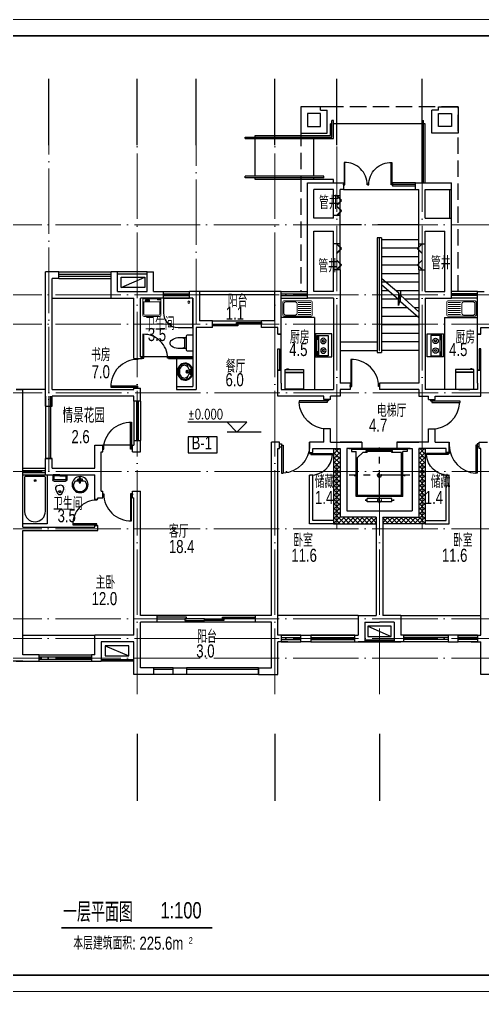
# Model space of a CAD drawing. Extents: x 1332633 to 1595679, y 264824 to 640777.
# Drawn here: x 1369132 to 1383282, y 611077 to 640777 of the extents above; entities that cross this region are included whole.
import ezdxf
from ezdxf.enums import TextEntityAlignment as Align

# ---------------------------------------------------------------- set-up
doc = ezdxf.new("R2010")
doc.units = 0
doc.header["$LTSCALE"] = 1000
doc.header["$MEASUREMENT"] = 0
for name, pattern in [('CENTER', [2, 1.25, -0.25, 0.25, -0.25]), ('DASH', [0.35, 0.25, -0.1]), ('DOTE', [2.42, 2, -0.2, 0.02, -0.2]), ('HIDDEN', [0.375, 0.25, -0.125])]:
    doc.linetypes.add(name, pattern=pattern)
doc.layers.get('0').update_dxf_attribs({"linetype": 'CONTINUOUS'})
for name, color, linetype in [('3T_WOOD', 21, 'CONTINUOUS'), ('A-Balcony(建筑阳台)', 32, 'CONTINUOUS'), ('A-BALCONY_建筑阳台_', 6, 'CONTINUOUS'), ('A-Fur1(建筑厨卫洁具)', 136, 'CONTINUOUS'), ('A-Ground(室外构件)', 31, 'CONTINUOUS'), ('A-Hole2(板面留洞，降板)', 2, 'CONTINUOUS'), ('A-Hz1(房间名称)', 4, 'CONTINUOUS'), ('A-Hz1汉字注明（平、立面、房间名称等）', 7, 'CONTINUOUS'), ('A-Hz3(房间面积)', 2, 'CONTINUOUS'), ('A-PLANE-1F$0$A-Wall(建筑墙)', 255, 'CONTINUOUS'), ('A-PLANE-1F$0$A-WINDOW(建筑门窗)', 4, 'CONTINUOUS'), ('A-STAIR_建筑楼梯_踏步_电梯等_', 25, 'CONTINUOUS'), ('A-Wall(建筑墙)', 255, 'CONTINUOUS'), ('A-WALL_建筑墙_', 255, 'CONTINUOUS'), ('A-WINDOW(建筑门窗)', 4, 'CONTINUOUS'), ('A-WINDOW_建筑门窗_', 4, 'CONTINUOUS'), ('AXIS', 3, 'CONTINUOUS'), ('C-sheet(通用-图框)', 7, 'CONTINUOUS'), ('DIM_ELEV', 3, 'CONTINUOUS'), ('DIM_SYMB', 3, 'CONTINUOUS'), ('管井', 5, 'CONTINUOUS')]:
    doc.layers.add(name, color=color, linetype=linetype)
for name, color, linetype, lineweight in [('_公共_图框', 4, 'CONTINUOUS', 5), ('DOTE', 1, 'DOTE', 13), ('JJ', 8, 'CONTINUOUS', 0), ('PUB_TEXT', 7, 'CONTINUOUS', 13), ('WALL', 2, 'CONTINUOUS', 35)]:
    doc.layers.add(name, color=color, linetype=linetype, lineweight=lineweight)
doc.styles.add('_TCH_DIM', font='SIMPLEX', dxfattribs={"width": 0.8, "bigfont": 'HZTXT'})
doc.styles.add('DIM', font='txt')
doc.styles.add('DIM_FONT', font='txt', dxfattribs={"width": 0.8})
doc.styles.get("Standard").update_dxf_attribs({"font": 'GBENOR', "bigfont": 'GBCBIG'})
doc.styles.add('sunyat', font='3yromanc.shx', dxfattribs={"width": 0.75, "bigfont": '3yhztxt.shx'})
doc.styles.add('SUNYAT1', font='3yromans.shx', dxfattribs={"width": 0.75, "bigfont": '3yhztxt.shx'})
doc.styles.add('图框文字', font='SIMKAI.TTF')

# ---------------------------------------------------------------- blocks, each defined once
blk = doc.blocks.new('vvxv')
at = {"layer": '_公共_图框'}
blk.add_lwpolyline([(-63000, 0), (0, 0), (0, 29700), (-63000, 29700)], close=True, dxfattribs=at)
at = {"layer": '_公共_图框', "const_width": 50}
blk.add_lwpolyline([(-61750, 500), (-500, 500), (-500, 29200), (-61750, 29200)], close=True, dxfattribs=at)
at = {"layer": '_公共_图框', "style": '图框文字'}
for tag, height, p in [('建设单位', 250, (-2500, 19150)), ('合作单位', 250, (-2527, 16842)), ('项目名称', 250, (-2500, 15150)), ('项目编号', 250, (-2500, 13150)), ('建筑', 175, (-1300, 2800)), ('方案深化', 175, (-1300, 2450)), ('1:100', 175, (-1300, 2100)), ('20090705', 175, (-1300, 1750)), ('图号', 175, (-1300, 1225))]:
    blk.add_attdef(tag, text='', height=height, dxfattribs=at).set_placement(p, align=Align.MIDDLE_CENTER)
blk = doc.blocks.new('JX')
for p, q in [((-2215, -2200), (-2215, 0)), ((-2185, -2110), (-2185, -90)), ((-2185, -90), (-2095, -90)), ((-2095, -90), (-2095, -250)), ((-315, -250), (-2095, -250)), ((-2055, -494), (-1863, -300)), ((-365, -300), (-1863, -300)), ((-1190, -190), (-1130, -190)), ((-1160, -250), (-1160, -190)), ((-365, -1900), (-365, -300)), ((-315, -1950), (-315, -250)), ((-2135, -1580), (-2135, -620)), ((-2095, -620), (-2135, -620)), ((-2095, -1580), (-2095, -620)), ((-2055, -650), (-2095, -650)), ((-2055, -650), (-2055, -494)), ((-240, -1550), (-240, -650)), ((-110, -650), (-240, -650)), ((-205, -590), (-145, -590)), ((-175, -650), (-175, -590)), ((-110, -1550), (-110, -650)), ((-2095, -1580), (-2135, -1580)), ((-2055, -1550), (-2095, -1550)), ((-2055, -1900), (-2055, -1550)), ((-110, -1550), (-240, -1550)), ((-205, -1610), (-145, -1610)), ((-175, -1550), (-175, -1610)), ((-2185, -2110), (-2095, -2110)), ((-315, -1950), (-2095, -1950)), ((-2095, -2110), (-2095, -1950)), ((-365, -1900), (-2055, -1900)), ((-1190, -2010), (-1130, -2010)), ((-1160, -1950), (-1160, -2010))]:
    blk.add_line(p, q)
at = {"linetype": 'CENTER'}
for p, q in [((-1160, -2200), (-1160, 0)), ((-60, -1100), (-2260, -1100))]:
    blk.add_line(p, q, dxfattribs=at)
at = {"linetype": 'HIDDEN'}
for centre in [(-1160, -1100), (-175, -1100)]:
    blk.add_circle(centre, 71.4, dxfattribs=at)
blk = doc.blocks.new('DOOR_B01')
for p, q in [((-0.47, 0.895), (-0.47, -0.015)), ((-0.44, -0.015), (-0.44, 0.895)), ((-0.5, 0.015), (-0.47, 0.015)), ((-0.5, -0.015), (-0.5, 0.015)), ((0.47, 0.015), (0.5, 0.015)), ((0.5, 0.015), (0.5, -0.015)), ((-0.5, -0.015), (-0.44, -0.015)), ((0.5, -0.015), (0.47, -0.015))]:
    blk.add_line(p, q)
blk.add_arc((-0.44, -0.015), 0.91, 0, 91.8892)
blk = doc.blocks.new('_A1WPO')
for p, q in [((-0.45, -0.05), (-0.45, 0.949)), ((-0.45, 0.949), (-0.4, 0.949)), ((-0.4, 0), (-0.4, 0.949)), ((-0.5, 0.05), (-0.45, 0.05)), ((-0.5, -0.05), (-0.45, -0.05)), ((-0.45, 0), (-0.4, 0))]:
    blk.add_line(p, q)
blk.add_arc((-0.45, 0), 0.95, 0, 86.983)
blk = doc.blocks.new('BX1')
for p, q in [((-356, 663), (344, 663)), ((-356, 653), (344, 653))]:
    blk.add_line(p, q)
for points in [[(344, 21), (-356, 21), (-356, 771), (344, 771)], [(-211, 11), (211, 11), (211, 0), (-211, 0)]]:
    blk.add_lwpolyline(points, close=True)
blk.add_lwpolyline([(-298, 771), (-298, 790), (-232, 790), (-232, 771)])
blk = doc.blocks.new('MQP1')
for p, q in [((0, -350), (0, 350)), ((0, 350), (500, 350)), ((113, 299), (113, -324)), ((456, 299), (113, 299)), ((400, -324), (400, 299)), ((456, -324), (456, 299)), ((500, 350), (500, -350)), ((422, 182), (434, 182)), ((423, 274), (434, 274)), ((432, 257), (432, 193)), ((448, 257), (432, 257)), ((432, 193), (448, 193)), ((448, 193), (448, 257)), ((422, -291), (434, -291)), ((423, -199), (434, -199)), ((448, -216), (432, -216)), ((432, -216), (432, -280)), ((432, -280), (448, -280)), ((448, -280), (448, -216)), ((500, -350), (0, -350)), ((113, -324), (456, -324))]:
    blk.add_line(p, q)
for points in [[(423, 274, 0.259034), (420, 272, 0.076276), (415, 260, 0.036515), (412, 247, 0.026615), (411, 228, 0.026615), (412, 209, 0.036515), (415, 196, 0.076276), (420, 184, 0.259034), (423, 182, 0.078462), (424, 182, 0.056762)], [(434, 274, 0.259034), (430, 272, 0.076276), (425, 260, 0.036515), (423, 247, 0.026615), (422, 228, 0.026615), (423, 209, 0.036515), (425, 196, 0.076276), (430, 184, 0.259034), (434, 182, 0.259034), (437, 184, 0.056762), (441, 193, 0.036515)], [(443, 257, 0.008736), (442, 260, 0.076276), (437, 272, 0.259034), (434, 274, 0.259034)], [(423, -199, 0.259034), (420, -201, 0.076276), (415, -213, 0.036515), (412, -226, 0.026615), (411, -245, 0.026615), (412, -264, 0.036515), (415, -277, 0.076276), (420, -289, 0.259034), (423, -291, 0.078462), (424, -291, 0.056762)], [(434, -199, 0.259034), (430, -201, 0.076276), (425, -213, 0.036515), (423, -226, 0.026615), (422, -245, 0.026615), (423, -264, 0.036515), (425, -277, 0.076276), (430, -289, 0.259034), (434, -291, 0.259034), (437, -289, 0.056762), (441, -280, 0.036515)], [(443, -216, 0.008736), (442, -213, 0.076276), (437, -201, 0.259034), (434, -199, 0.259034)]]:
    blk.add_lwpolyline(points, format="xyb")
for centre, radius in [((259, 134), 82.5), ((259, 134), 31.6), ((259, -158), 82.5), ((259, -158), 31.6)]:
    blk.add_circle(centre, radius)
blk = doc.blocks.new('SINK-3')
for p, q in [((475, 180), (855, 180)), ((475, 120), (855, 120)), ((475, 60), (855, 60)), ((475, 0), (855, 0)), ((475, -60), (855, -60)), ((475, -120), (855, -120)), ((475, -180), (855, -180))]:
    blk.add_line(p, q)
for points in [[(0, -187.5), (0, 187.5, -0.4142136), (50, 237.5), (850, 237.5, -0.4142136), (900, 187.5), (900, -187.5, -0.4142136), (850, -237.5), (50, -237.5, -0.4142136)], [(35, 150), (35, -150, 0.4142136), (85, -200), (385, -200, 0.4142136), (435, -150), (435, 150, 0.4142136), (385, 200), (85, 200, 0.4142136)]]:
    blk.add_lwpolyline(points, format="xyb", close=True)
blk = doc.blocks.new('A$C7D9E0D54')
at = {"layer": 'JJ', "xscale": -1, "rotation": 179.9999999999996}
blk.add_blockref('SINK-3', (0, 237, 200), dxfattribs=at)
blk = doc.blocks.new('DOOR_C14')
for points in [[(-0.489, -0.011), (-0.313, 0.166), (-0.323, 0.177), (-0.5, 0)], [(-0.136, -0.011), (-0.313, 0.166), (-0.302, 0.177), (-0.125, 0)], [(0.136, -0.011), (0.313, 0.166), (0.302, 0.177), (0.125, 0)], [(0.489, -0.011), (0.313, 0.166), (0.323, 0.177), (0.5, 0)]]:
    blk.add_lwpolyline(points, close=True)
blk = doc.blocks.new('fgds')
at = {"layer": 'A-WINDOW(建筑门窗)', "elevation": 0}
for points in [[(1287341, 651350), (1287200, 651208), (1287191, 651217), (1287332, 651358)], [(1287341, 651067), (1287200, 651208), (1287191, 651200), (1287332, 651059)], [(1287341, 651032), (1287200, 650890), (1287191, 650899), (1287332, 651040)], [(1287341, 650749), (1287200, 650890), (1287191, 650882), (1287332, 650740)]]:
    blk.add_lwpolyline(points, close=True, dxfattribs=at)
blk = doc.blocks.new('TO2')
for p, q in [((-162, 236), (-131, 140)), ((-66, 52), (-50, 55)), ((-50, 48), (-66, 52)), ((-57, 70), (-45, 60)), ((-50, 55), (-57, 70)), ((-50, 48), (-57, 34)), ((-45, 44), (-57, 34)), ((-45, 60), (-38, 74)), ((-38, 29), (-45, 44)), ((-38, 74), (-38, 58)), ((-22, 62), (-38, 58)), ((-22, 42), (-38, 45)), ((-38, 29), (-38, 45)), ((-22, 62), (-35, 52)), ((-22, 42), (-35, 52)), ((-162, -228), (-131, -132)), ((-77, -20), (-80, -20)), ((-50, -41), (-66, -44)), ((-50, -48), (-66, -44)), ((-50, -41), (-57, -26)), ((-45, -36), (-57, -26)), ((-50, -48), (-57, -62)), ((-57, -62), (-45, -52)), ((-38, -22), (-45, -36)), ((-45, -52), (-38, -67)), ((-38, -22), (-38, -38)), ((-22, -34), (-38, -38)), ((-22, -54), (-38, -51)), ((-38, -67), (-38, -51)), ((-22, -34), (-35, -44)), ((-22, -54), (-35, -44))]:
    blk.add_line(p, q)
for points in [[(-152, 5), (-152, 19), (-45, 31)], [(-152, 3), (-152, -12), (-80, -20)], [(-77, -20), (-45, -23)]]:
    blk.add_lwpolyline(points)
for points in [[(-77, 27), (-71, 32), (-69, 34), (-69, 69, -0.397649), (-63, 75), (-25, 75, -0.448114), (-19, 69), (-19, 4)], [(-77, -20), (-71, -24), (-69, -26), (-69, -61, 0.397649), (-63, -68), (-25, -68, 0.448114), (-19, -62), (-19, 4)]]:
    blk.add_lwpolyline(points, format="xyb")
for points in [[(-66, 52), (-57, 34), (-38, 29), (-22, 42), (-22, 62), (-38, 74), (-57, 70)], [(-66, -44), (-57, -26), (-38, -22), (-22, -34), (-22, -54), (-38, -67), (-57, -62)]]:
    blk.add_lwpolyline(points, close=True)
for centre, radius in [((-43, 4), 11.1), ((-43, 52), 4.1), ((-43, -44), 4.1)]:
    blk.add_circle(centre, radius)
for centre, radius, start, end in [((-202, 14), 254, 94.668, 182.2445), ((-202, -6), 254, 177.7555, 265.332), ((-202, 14), 231, 94.668, 182.2445), ((-202, -6), 231, 177.7555, 265.332), ((-217, 24), 176, 94.3056, 186.3213), ((-217, -17), 176, 173.6787, 265.6944), ((-282, 3), 204, 0.3156, 75.2808), ((-282, 5), 204, 284.7192, 359.6844), ((-223, 22), 244, 358.482, 89.9831), ((-223, 22), 222, 2.2184, 89.9831), ((-158, 4), 35.5, 29.9432, 329.1629), ((-158, 4), 20.3, 52.3819, 308.4597), ((-403, 3), 403, 355.2019, 4.0377), ((277, 1), 256, 176.6011, 183.7052), ((-223, -15), 244, 270.0169, 359.8405), ((-223, -15), 222, 270.0169, 355.8617)]:
    blk.add_arc(centre, radius, start, end)
blk = doc.blocks.new('A$C4CE9686B')
at = {"layer": 'JJ'}
for p, q in [((0, 552), (0, 0)), ((0, 552), (525, 552)), ((29, 552), (29, 101)), ((70, 374), (79, 375)), ((71, 448), (79, 448)), ((77, 435), (77, 383)), ((91, 435), (77, 435)), ((77, 383), (91, 383)), ((91, 383), (91, 435)), ((116, 0), (116, 552)), ((116, 522), (489, 522)), ((521, 490), (521, 62)), ((565, 512), (565, 40)), ((525, 0), (0, 0)), ((53, 101), (28, 101)), ((28, 34), (53, 34)), ((29, 34), (29, 0)), ((53, 34), (53, 101)), ((116, 30), (489, 30))]:
    blk.add_line(p, q, dxfattribs=at)
blk.add_lwpolyline([(76, 343, 0.185158), (86, 347, 0.102042), (98, 362, 0.060862), (104, 382, 0.047173), (107, 409, 0.047173), (104, 436, 0.060862), (98, 456, 0.102042), (86, 472, 0.185158), (76, 476, 0.185158), (66, 472, 0.102042), (54, 456, 0.060862), (48, 436, 0.047173), (45, 409, 0.047173), (48, 382, 0.060862), (54, 362, 0.102042), (66, 347, 0.185158)], format="xyb", close=True, dxfattribs=at)
for points in [[(71, 448, 0.259034), (68, 446, 0.076276), (64, 437, 0.036515), (62, 426, 0.026615), (61, 411, 0.026615), (62, 396, 0.036515), (64, 385, 0.076276), (68, 376, 0.259034), (71, 375, 0.078462), (72, 375, 0.056762)], [(79, 448, 0.259034), (76, 446, 0.076276), (73, 437, 0.036515), (71, 426, 0.026615), (70, 411, 0.026615), (71, 396, 0.036515), (73, 385, 0.076276), (76, 376, 0.259034), (79, 375, 0.259034), (82, 376, 0.056762), (85, 383, 0.036515)], [(87, 435, 0.008736), (86, 437, 0.076276), (82, 446, 0.259034), (79, 448, 0.259034)]]:
    blk.add_lwpolyline(points, format="xyb", dxfattribs=at)
blk.add_circle((28, 69), 14, dxfattribs=at)
for centre, radius, start, end in [((489, 490), 32, 0, 90), ((525, 512), 40, 0, 90), ((489, 62), 32, 270, 360), ((525, 40), 40, 270, 0)]:
    blk.add_arc(centre, radius, start, end, dxfattribs=at)
at = {"layer": 'JJ', "width": 0.8, "flags": 9}
for tag in ['YSIZE', 'XSIZE']:
    blk.add_attdef(tag, (0, 276), '', height=0.4, rotation=90, dxfattribs=at)
blk = doc.blocks.new('A$C753116E8')
at = {"layer": 'JJ'}
blk.add_blockref('A$C4CE9686B', (0, 0), dxfattribs=at)
blk = doc.blocks.new('A$C3372732A')
at = {"layer": '管井', "color": 1}
blk.add_blockref('A$C753116E8', (0, 0), dxfattribs=at)
blk = doc.blocks.new('坐便器1')
at = {"layer": 'A-Fur1(建筑厨卫洁具)'}
for p, q in [((220, 0), (-220, 0)), ((-250, -30), (-250, -170)), ((-220, -200), (220, -200)), ((-170, -200), (-170, -430)), ((140, -260), (-140, -260)), ((170, -430), (170, -200)), ((250, -170), (250, -30))]:
    blk.add_line(p, q, dxfattribs=at)
for centre, radius, start, end in [((-220, -30), 30, 90, 180), ((-220, -170), 30, 180, 270), ((227, -413), 398, 157.4505, 216.6381), ((-227, -413), 398, 323.3619, 22.5495), ((220, -30), 30, 0, 90), ((220, -170), 30, 270, 0), ((0, -590), 110, 213.4509, 326.5491)]:
    blk.add_arc(centre, radius, start, end, dxfattribs=at)
blk = doc.blocks.new('E103')
at = {"layer": 'A-Fur1(建筑厨卫洁具)', "rotation": 180}
blk.add_blockref('坐便器1', (1004, -576), dxfattribs=at)
blk = doc.blocks.new('M_E7')
for p, q in [((-201, 62), (-201, -265)), ((-10, 112), (-151, 112)), ((-150, 61), (-150, -264)), ((-41, 81), (-130, 81)), ((-36, -102), (-36, 76)), ((0, -102), (0, 102)), ((-41, -284), (-130, -284)), ((-36, -102), (-36, -279)), ((0, -102), (0, -305)), ((-10, -315), (-151, -315))]:
    blk.add_line(p, q)
at = {"const_width": 1}
for points in [[(-651, -24), (-637, -1), (-550, 51), (-451, 83), (-371, 88), (-294, 37), (-262, -18), (-252, -84), (-252, -102)], [(-651, -180), (-637, -202), (-550, -254), (-451, -287), (-371, -292), (-294, -240), (-262, -186), (-252, -119), (-252, -102)]]:
    blk.add_lwpolyline(points, dxfattribs=at)
for points in [[(-597, -59), (-590, -49), (-523, -9), (-438, 19), (-389, 22), (-343, -9), (-325, -40), (-317, -89), (-317, -102)], [(-596, -145), (-590, -154), (-523, -194), (-438, -222), (-389, -225), (-343, -194), (-325, -164), (-317, -114), (-317, -102)]]:
    blk.add_lwpolyline(points)
blk.add_lwpolyline([(-644, -15, 0.39866), (-643, -191, 0.39866)], format="xyb", dxfattribs=at)
for centre, radius, start, end in [((-151, 62), 50, 90, 180), ((-130, 61), 20, 90, 180), ((-41, 76), 5, 0, 90), ((-10, 102), 10, 0, 90), ((-551, -102), 62.6, 137.0381, 223.979), ((-511, -114), 47.8, 77.2641, 164.6652), ((-511, -89), 47.8, 195.3348, 282.7359), ((-541, -103), 54.1, 1.1332, 40.3816), ((-541, -101), 54.1, 319.6184, 358.8668), ((-151, -265), 50, 180, 270), ((-130, -264), 20, 180, 270), ((-41, -279), 5, 270, 0), ((-10, -305), 10, 270, 0)]:
    blk.add_arc(centre, radius, start, end)
at = {"width": 0.8, "flags": 9}
for tag in ['XSIZE', 'YSIZE']:
    blk.add_attdef(tag, (0, 0), '', height=0.5, dxfattribs=at)
blk = doc.blocks.new('M_E33IEP')
for p, q in [((44, -21), (44, 20)), ((44, 20), (194, 20)), ((135, 135), (135, 20)), ((194, 20), (194, -21)), ((194, -21), (44, -21)), ((135, -21), (135, -144))]:
    blk.add_line(p, q)
for centre, radius in [((248, -5), 246), ((106, 56), 26.7), ((105, -55), 26.7)]:
    blk.add_circle(centre, radius)
blk.add_arc((274, -5), 197, 225.2527, 134.7473)
at = {"style": 'DIM_FONT', "width": 0.8, "flags": 9}
for tag in ['XSIZE', 'YSIZE']:
    blk.add_attdef(tag, (0, 0), '', height=0.5, dxfattribs=at)
at = {"width": 0.8, "flags": 9}
for tag in ['XSIZE', 'YSIZE']:
    blk.add_attdef(tag, (2, -251), '', height=150, dxfattribs=at)
blk = doc.blocks.new('淋浴')
at = {"layer": 'A-Fur1(建筑厨卫洁具)'}
blk.add_lwpolyline([(-900, -450), (-900, 0), (0, 0), (0, -900), (-450, -900, -0.414214)], format="xyb", close=True, dxfattribs=at)
blk.add_circle((-129, -123), 30, dxfattribs=at)
blk = doc.blocks.new('DOOR_A01')
for points in [[(0.013, 0), (0.013, 1), (-0.5, 1), (-0.5, 0)], [(-0.012, 0), (-0.012, -1), (0.5, -1), (0.5, 0)]]:
    blk.add_lwpolyline(points, close=True)
blk = doc.blocks.new('A$C79D20D74')
at = {"layer": 'A-Ground(室外构件)'}
blk.add_line((0, 720), (315, 0), dxfattribs=at)
blk.add_lwpolyline([(0, 720), (315, 720), (315, 0), (0, 0)], close=True, dxfattribs=at)
blk = doc.blocks.new('浴缸08X15')
at = {"layer": 'A-Fur1(建筑厨卫洁具)'}
for p, q in [((-375, -1500), (-375, 0)), ((-375, 0), (375, 0)), ((375, 0), (375, -1500)), ((-319, -85), (-319, -1125)), ((289, -56), (-289, -55)), ((319, -1113), (319, -86)), ((375, -1500), (-375, -1500))]:
    blk.add_line(p, q, dxfattribs=at)
blk.add_circle((6, -176), 25, dxfattribs=at)
for centre, radius, start, end in [((-289, -85), 30, 89.9714, 179.9956), ((289, -86), 30, 0.0057, 89.9714), ((0, -1117), 319, 181.3982, 0.6999)]:
    blk.add_arc(centre, radius, start, end, dxfattribs=at)
blk = doc.blocks.new('WIN_03X1200X200')
at = {"layer": 'A-WINDOW(建筑门窗)'}
for p, q in [((-0.5, 0.083), (0.5, 0.083)), ((-0.5, 0.021), (0.5, 0.021)), ((-0.5, -0.021), (0.5, -0.021)), ((-0.5, -0.083), (0.5, -0.083))]:
    blk.add_line(p, q, dxfattribs=at)

msp = doc.modelspace()

# ---------------------------------------------------------------- hatches: boundary and pattern name
at = {"layer": 'A-Hole2(板面留洞，降板)'}
h = msp.add_hatch(dxfattribs=at)
h.set_pattern_fill('ANSI37', color=8, scale=800, angle=720, style=0)
h.set_pattern_definition([(45, (2102481.16, 655737.66), (-70.710678, 70.710678), []), (135, (2102481.16, 655737.66), (-70.710678, -70.710678), [])])
h.paths.add_polyline_path([(1380032, 625566), (1378932, 625566), (1378932, 627666), (1378732, 627666), (1378732, 625366), (1380032, 625366)])
h = msp.add_hatch(dxfattribs=at)
h.set_pattern_fill('ANSI37', color=8, scale=800, angle=720, style=0)
h.set_pattern_definition([(135, (657783.43, 655737.66), (70.710678, 70.710678), []), (45, (657783.43, 655737.66), (70.710678, -70.710678), [])])
h.paths.add_polyline_path([(1380232, 625566), (1381332, 625566), (1381332, 627666), (1381532, 627666), (1381532, 625366), (1380232, 625366)])

# ---------------------------------------------------------------- linework, layer by layer
for p, q in [((1376432, 620966), (1376432, 620766)), ((1376432, 620766), (1376432, 620966))]:
    msp.add_line(p, q)
msp.add_lwpolyline([(1373832, 620966), (1374232, 620966), (1374232, 620766), (1373832, 620766)], close=True)
at = {"layer": 'A-Balcony(建筑阳台)'}
msp.add_line((1369932, 629466), (1369232, 629466), dxfattribs=at)
for points in [[(1373832, 620966), (1373232, 620966)], [(1373832, 620916), (1373232, 620916)], [(1373832, 620766), (1373232, 620766)], [(1376432, 620966), (1374232, 620966)], [(1376432, 620916), (1374232, 620916)], [(1376432, 620766), (1374232, 620766)]]:
    msp.add_lwpolyline(points, dxfattribs=at)
at = {"layer": 'A-BALCONY_建筑阳台_'}
for p, q in [((1376932, 632466, 0), (1374632, 632466)), ((1376932, 632366, 0), (1374632, 632366)), ((1369932, 629266), (1369932, 627366)), ((1369932, 629266), (1369932, 627366)), ((1370032, 629266), (1370032, 627366)), ((1370032, 629266), (1370032, 627366)), ((1370082, 629266), (1370082, 627366)), ((1370082, 629266), (1370082, 627366))]:
    msp.add_line(p, q, dxfattribs=at)
at = {"layer": 'A-Fur1(建筑厨卫洁具)'}
for p, q in [((1378148, 631666), (1377132, 631666, 0)), ((1378148, 631666), (1378148, 629466)), ((1382117, 631666), (1383132, 631666, 0)), ((1382117, 631666), (1382117, 629466)), ((1373932, 630416), (1373932, 629566))]:
    msp.add_line(p, q, dxfattribs=at)
at = {"layer": 'A-Ground(室外构件)'}
for p, q in [((1373032, 633066), (1372132, 633066)), ((1373032, 632999), (1372132, 632999)), ((1379682, 621816), (1380132, 621816)), ((1380132, 621816), (1379682, 621816)), ((1379682, 621766), (1380132, 621766)), ((1379682, 621766), (1380132, 621766)), ((1380132, 621766), (1379682, 621766)), ((1380582, 621816), (1380132, 621816)), ((1380132, 621816), (1380582, 621816)), ((1380582, 621766), (1380132, 621766)), ((1380582, 621766), (1380132, 621766)), ((1380132, 621766), (1380582, 621766)), ((1372632, 621216), (1371632, 621216)), ((1372632, 621166), (1371632, 621166))]:
    msp.add_line(p, q, dxfattribs=at)
at = {"layer": 'A-Hole2(板面留洞，降板)', "color": 8}
for p, q in [((1378732, 627666), (1378732, 625366)), ((1381532, 627666), (1381532, 625366)), ((1378732, 625366), (1380032, 625366)), ((1381532, 625366), (1380232, 625366))]:
    msp.add_line(p, q, dxfattribs=at)
at = {"layer": 'A-Hz1(房间名称)', "color": 6}
msp.add_lwpolyline([(1375174, 628024), (1374285, 628024), (1374285, 627536), (1375174, 627536)], close=True, dxfattribs=at)
at = {"layer": 'A-Hz1汉字注明（平、立面、房间名称等）', "const_width": 60, "elevation": 0}
msp.add_lwpolyline([(1370411, 613024), (1375025, 613024)], dxfattribs=at)
at = {"layer": 'A-PLANE-1F$0$A-Wall(建筑墙)'}
for p, q in [((1378132, 634705, 0), (1378132, 635585, 0)), ((1378732, 635385, 0), (1378732, 635585, 0)), ((1382332, 635585, 0), (1382332, 635785, 0)), ((1378932, 635385, 0), (1378732, 635385, 0)), ((1378732, 634705, 0), (1378732, 634785, 0)), ((1378932, 634785, 0), (1378732, 634785, 0))]:
    msp.add_line(p, q, dxfattribs=at)
at = {"layer": 'A-PLANE-1F$0$A-WINDOW(建筑门窗)'}
for p, q in [((1382282, 634705, 0), (1382282, 635585, 0)), ((1382332, 634705, 0), (1382332, 635585, 0)), ((1378732, 634785, 0), (1378732, 635385, 0))]:
    msp.add_line(p, q, dxfattribs=at)
at = {"layer": 'A-STAIR_建筑楼梯_踏步_电梯等_'}
for p, q in [((1378682, 637185, 0), (1378682, 637685, 0)), ((1378732, 637685, 0), (1378682, 637685, 0)), ((1378732, 637135, 0), (1378732, 637685, 0)), ((1381432, 635785, 0), (1381432, 637685, 0)), ((1381432, 637685, 0), (1381482, 637685, 0)), ((1381482, 635785, 0), (1381482, 637685, 0)), ((1378682, 637585, 0), (1378632, 637585, 0)), ((1378632, 637235, 0), (1378632, 637585, 0)), ((1381432, 637585, 0), (1378732, 637585, 0)), ((1381532, 637585, 0), (1381482, 637585, 0)), ((1381532, 635785, 0), (1381532, 637585, 0)), ((1376032, 637185, 0), (1378682, 637185, 0)), ((1376032, 637135, 0), (1376032, 637185, 0)), ((1376032, 637135, 0), (1378732, 637135, 0)), ((1376332, 637235, 0), (1378632, 637235, 0)), ((1376332, 637185, 0), (1376332, 637235, 0)), ((1376332, 635985, 0), (1376332, 637135, 0)), ((1378132, 635985, 0), (1378132, 637135, 0)), ((1378432, 637135, 0), (1378432, 637185, 0)), ((1378432, 635985, 0), (1376032, 635985, 0)), ((1376032, 635935, 0), (1376032, 635985, 0)), ((1378432, 635935, 0), (1376032, 635935, 0)), ((1376332, 635885, 0), (1376332, 635935, 0)), ((1378732, 635885, 0), (1376332, 635885, 0)), ((1378132, 635885, 0), (1378132, 635935, 0)), ((1378132, 635885, 0), (1378132, 635935, 0)), ((1378432, 635935, 0), (1378432, 635985, 0)), ((1378432, 635935, 0), (1378432, 635985, 0)), ((1378732, 635785, 0), (1378732, 635885, 0)), ((1378732, 635785, 0), (1378732, 635885, 0)), ((1380067, 634106, 0), (1380067, 630606, 0)), ((1380197, 634106, 0), (1380067, 634106, 0)), ((1380127, 634106, 0), (1380127, 630666, 0)), ((1380137, 630666, 0), (1380137, 634106, 0)), ((1380197, 634106, 0), (1380197, 630606, 0)), ((1381332, 634046, 0), (1380197, 634046, 0)), ((1381332, 633786, 0), (1380197, 633786, 0)), ((1381332, 633526, 0), (1380197, 633526, 0)), ((1381332, 633266, 0), (1380197, 633266, 0)), ((1381332, 633006, 0), (1380197, 633006, 0)), ((1381332, 632746, 0), (1380197, 632746, 0)), ((1380408, 632486, 0), (1380197, 632486, 0)), ((1381332, 632486, 0), (1380635, 632486, 0)), ((1380721, 632226, 0), (1380197, 632226, 0)), ((1380779, 632226, 0), (1380759, 632226, 0)), ((1381332, 632226, 0), (1380913, 632226, 0)), ((1380988, 631966, 0), (1380197, 631966, 0)), ((1381332, 631966, 0), (1381207, 631966, 0)), ((1381332, 631706, 0), (1380197, 631706, 0)), ((1381332, 631446, 0), (1380197, 631446, 0)), ((1381332, 631186, 0), (1380197, 631186, 0)), ((1378932, 630926, 0), (1380067, 630926, 0)), ((1381332, 630926, 0), (1380197, 630926, 0)), ((1381332, 630926, 0), (1380197, 630926, 0)), ((1378932, 630666, 0), (1380067, 630666, 0)), ((1380067, 630606, 0), (1380197, 630606, 0)), ((1380127, 630666, 0), (1380137, 630666, 0)), ((1381332, 630666, 0), (1380197, 630666, 0)), ((1381332, 630666, 0), (1380197, 630666, 0))]:
    msp.add_line(p, q, dxfattribs=at)
at = {"layer": 'A-Wall(建筑墙)'}
for p, q in [((1377932, 632266), (1377932, 635785)), ((1377932, 635785, 0), (1379032, 635785, 0)), ((1378732, 635585, 0), (1378132, 635585, 0)), ((1379032, 635585, 0), (1378932, 635585, 0)), ((1378932, 635385, 0), (1378932, 635585, 0)), ((1379032, 635785, 0), (1379032, 635585, 0)), ((1381232, 635785, 0), (1382332, 635785, 0)), ((1381232, 635585, 0), (1381232, 635785, 0)), ((1381232, 635585, 0), (1381332, 635585, 0)), ((1381332, 633926, 0), (1381332, 635585, 0)), ((1381532, 635585, 0), (1382332, 635585, 0)), ((1381532, 634705), (1381532, 635585, 0)), ((1378732, 634705, 0), (1378132, 634705, 0)), ((1378932, 633926, 0), (1378932, 634905)), ((1378932, 634085), (1378932, 634905)), ((1381532, 634705, 0), (1382332, 634705, 0)), ((1382332, 632266, 0), (1382332, 634705, 0)), ((1378132, 632466), (1378132, 634305, 0)), ((1378132, 634305, 0), (1378732, 634305, 0)), ((1378732, 633926, 0), (1378732, 634305, 0)), ((1378932, 634085), (1378932, 634305)), ((1378932, 633926, 0), (1378932, 634146, 0)), ((1381532, 633926, 0), (1381532, 634305)), ((1381532, 634305, 0), (1382132, 634305, 0)), ((1382132, 632466, 0), (1382132, 634305, 0)), ((1378932, 633926, 0), (1378732, 633926, 0)), ((1381332, 633926, 0), (1381532, 633926, 0)), ((1370132, 633066), (1369932, 633066)), ((1370332, 633066), (1369932, 633066)), ((1370232, 633066), (1370032, 633066)), ((1371932, 632266), (1371932, 633066)), ((1372132, 633066), (1371932, 633066)), ((1372132, 632466), (1372132, 633066)), ((1373032, 632466), (1373032, 633066)), ((1373032, 633066), (1373232, 633066)), ((1373232, 632466), (1373232, 633066)), ((1378932, 633126, 0), (1378732, 633126, 0)), ((1381332, 633126, 0), (1381532, 633126, 0)), ((1381532, 632466), (1381532, 633126, 0)), ((1381532, 632946, 0), (1381532, 632946, 0)), ((1372132, 632466), (1373032, 632466)), ((1373232, 632466), (1373532, 632466)), ((1378932, 627666), (1378932, 625566)), ((1379598, 627666), (1379132, 627666)), ((1379132, 627666), (1379132, 625766)), ((1379598, 627666), (1379148, 627666)), ((1379598, 627666), (1379148, 627666)), ((1379598, 627666), (1379148, 627666)), ((1380667, 627666), (1381117, 627666)), ((1380667, 627666), (1381132, 627666)), ((1381132, 627666), (1381132, 625766)), ((1381332, 627666), (1381332, 625566)), ((1380032, 625566), (1378932, 625566)), ((1380032, 625566), (1378932, 625566)), ((1379132, 625766), (1381132, 625766)), ((1380232, 625566), (1381332, 625566)), ((1372832, 622566), (1372832, 623116)), ((1373332, 622566), (1372832, 622566)), ((1373332, 622566), (1373332, 622366)), ((1376332, 622566), (1376332, 622366)), ((1379482, 622566), (1379482, 622366)), ((1379482, 622566), (1380032, 622566)), ((1379482, 622566), (1379482, 621966)), ((1380782, 622566), (1380232, 622566)), ((1380782, 622566), (1380782, 622366)), ((1380782, 622566), (1380782, 621966)), ((1373332, 622366), (1372832, 622366)), ((1372832, 620966), (1372832, 622366)), ((1376832, 621766), (1376832, 622366)), ((1376832, 620966), (1376832, 622316)), ((1379682, 622366), (1379682, 621766)), ((1379682, 622366), (1380132, 622366)), ((1380582, 622366), (1380132, 622366)), ((1380582, 622366), (1380582, 621766)), ((1371432, 621366), (1371432, 621966)), ((1372632, 621966), (1371432, 621966)), ((1372632, 621966), (1371932, 621966)), ((1371632, 621766), (1371632, 621166)), ((1372632, 621766), (1371632, 621766)), ((1377032, 620766), (1377032, 621766)), ((1379382, 621766), (1379682, 621766)), ((1379682, 621766), (1379482, 621766)), ((1380582, 621766), (1380782, 621766)), ((1380882, 621766), (1380582, 621766)), ((1383232, 620766), (1383232, 621766)), ((1369732, 621366), (1369232, 621366)), ((1369732, 621166), (1369732, 621366)), ((1371332, 621366), (1371332, 621366)), ((1371332, 621366), (1371332, 621166)), ((1369232, 621166), (1368532, 621166)), ((1369032, 621166), (1369732, 621166)), ((1371332, 621166), (1371632, 621166)), ((1373232, 620766), (1372632, 620766)), ((1373232, 620966), (1372832, 620966)), ((1373232, 620966), (1373232, 620766)), ((1376432, 620966), (1376432, 620766))]:
    msp.add_line(p, q, dxfattribs=at)
at = {"layer": 'A-Wall(建筑墙)', "linetype": 'DASH', "ltscale": 5}
msp.add_line((1381332, 634505), (1378932, 634505), dxfattribs=at)
at = {"layer": 'A-Wall(建筑墙)', "elevation": 0}
for points in [[(1378532, 638105), (1377732, 638105), (1377732, 637305), (1378532, 637305), (1378532, 638005)], [(1381932, 638105), (1382532, 638105), (1382532, 637305), (1381732, 637305), (1381732, 638005)]]:
    msp.add_lwpolyline(points, dxfattribs=at)
at = {"layer": 'A-Wall(建筑墙)', "linetype": 'DASH', "ltscale": 2, "elevation": 0}
msp.add_lwpolyline([(1382532, 632466), (1382532, 638105), (1377732, 638105), (1377732, 632466)], dxfattribs=at)
at = {"layer": 'A-Wall(建筑墙)', "elevation": 0}
for points in [[(1377932, 637505), (1378332, 637505), (1378332, 637905), (1377932, 637905)], [(1382332, 637505), (1381932, 637505), (1381932, 637905), (1382332, 637905)]]:
    msp.add_lwpolyline(points, close=True, dxfattribs=at)
at = {"layer": 'A-WALL_建筑墙_', "ltscale": 0.2}
for p, q in [((1378332, 638005, 0), (1378332, 638105, 0)), ((1378332, 638005, 0), (1378532, 638005, 0)), ((1381932, 638005, 0), (1381732, 638005, 0)), ((1381932, 638005, 0), (1381932, 638105, 0))]:
    msp.add_line(p, q, dxfattribs=at)
at = {"layer": 'A-WALL_建筑墙_'}
for p, q in [((1369932, 628966), (1369932, 633066)), ((1370332, 632866), (1370332, 633066)), ((1378732, 632466), (1378732, 633126, 0)), ((1378932, 633126, 0), (1378932, 629666, 0)), ((1381332, 633126, 0), (1381332, 629666, 0)), ((1370132, 629466), (1370132, 632866)), ((1370332, 632866), (1370132, 632866)), ((1373532, 632266), (1373532, 632466)), ((1374632, 632466), (1374332, 632466)), ((1374332, 632266), (1374332, 632466)), ((1374332, 632266), (1374332, 632466)), ((1374632, 632466), (1374632, 631566)), ((1377132, 632466, 0), (1376932, 632466, 0)), ((1376932, 631566, 0), (1376932, 632466, 0)), ((1377132, 632266, 0), (1377132, 632466, 0)), ((1377932, 632266), (1377932, 632466)), ((1378732, 632466), (1378132, 632466)), ((1381532, 632466), (1382132, 632466)), ((1382332, 632266), (1382332, 632466)), ((1383132, 632466, 0), (1383332, 632466, 0)), ((1383132, 632266, 0), (1383132, 632466, 0)), ((1371932, 632266), (1372632, 632266)), ((1372632, 630416), (1372632, 632266)), ((1372832, 630466), (1372832, 632266)), ((1373532, 632266), (1372832, 632266)), ((1374432, 632266), (1374332, 632266)), ((1374432, 632266), (1374432, 629566)), ((1377132, 632266, 0), (1377132, 632266, 0)), ((1377132, 631166, 0), (1377132, 632266, 0)), ((1378732, 632266), (1377932, 632266)), ((1378732, 632266), (1378732, 629466, 0)), ((1381532, 632266), (1382332, 632266)), ((1381532, 632266), (1381532, 629466, 0)), ((1383132, 632266, 0), (1383132, 632266, 0)), ((1383132, 631166, 0), (1383132, 632266, 0)), ((1375032, 631566), (1374632, 631566)), ((1375032, 631366), (1375032, 631566)), ((1376932, 631566, 0), (1376532, 631566)), ((1376532, 631366), (1376532, 631566)), ((1375032, 631366), (1374532, 631366)), ((1374532, 631366), (1374532, 629466)), ((1377032, 631366, 0), (1376532, 631366)), ((1377032, 631166, 0), (1377032, 631366, 0)), ((1383232, 631366, 0), (1383733, 631366)), ((1383232, 631166, 0), (1383232, 631366, 0)), ((1372632, 630416), (1372832, 630416)), ((1377032, 629266, 0), (1377032, 630066, 0)), ((1377132, 629666, 0), (1377132, 630066, 0)), ((1383132, 629666, 0), (1383132, 630066, 0)), ((1383232, 629266, 0), (1383232, 630066, 0)), ((1377132, 629666, 0), (1377132, 629466, 0)), ((1379233, 629666, 0), (1378932, 629666)), ((1379233, 629666, 0), (1379233, 629466, 0)), ((1381332, 629666, 0), (1380133, 629666, 0)), ((1380133, 629666, 0), (1380133, 629466, 0)), ((1383132, 629666, 0), (1383132, 629466, 0)), ((1369132, 629466), (1369032, 629466)), ((1369132, 629466), (1369032, 629466)), ((1369032, 629466), (1369132, 629466)), ((1369032, 629466), (1369132, 629466)), ((1369132, 629466), (1369232, 629466)), ((1369132, 629466), (1369232, 629466)), ((1369232, 629466), (1369132, 629466)), ((1369232, 629466), (1369132, 629466)), ((1369232, 625266), (1369232, 629466)), ((1370132, 629466), (1372632, 629466)), ((1372632, 629466), (1372632, 629516)), ((1372632, 629516), (1372832, 629516)), ((1372832, 629116), (1372832, 629516)), ((1373932, 629566), (1374432, 629566)), ((1373932, 629566), (1373932, 629466)), ((1373932, 629466), (1374532, 629466)), ((1377132, 629466, 0), (1378732, 629466)), ((1379233, 629466, 0), (1378932, 629466)), ((1378932, 629466), (1378932, 629266, 0)), ((1381332, 629466, 0), (1380133, 629466, 0)), ((1381332, 629466), (1381332, 629266, 0)), ((1383132, 629466, 0), (1381532, 629466)), ((1370132, 628966), (1370132, 629266)), ((1372632, 629266), (1370132, 629266)), ((1370132, 628966), (1370132, 629266)), ((1372632, 629116), (1372632, 629266)), ((1372832, 629116), (1372632, 629116)), ((1378432, 629266), (1377032, 629266, 0)), ((1378432, 629166), (1378432, 629266)), ((1378632, 629166), (1378432, 629166)), ((1378632, 629166), (1378632, 629266)), ((1378932, 629266, 0), (1378632, 629266)), ((1381332, 629266, 0), (1381633, 629266)), ((1381633, 629166), (1381633, 629266)), ((1381633, 629166), (1381833, 629166)), ((1381833, 629166), (1381833, 629266)), ((1381833, 629266), (1383232, 629266, 0)), ((1369932, 628966), (1370132, 628966)), ((1369932, 628966), (1370132, 628966)), ((1378632, 628266), (1378432, 628266)), ((1378432, 627866), (1378432, 628266)), ((1378632, 628266), (1378432, 628266)), ((1378632, 627866), (1378632, 628266)), ((1378632, 627866), (1378632, 628266)), ((1381633, 627866), (1381633, 628266)), ((1381633, 628266), (1381833, 628266)), ((1381633, 627866), (1381633, 628266)), ((1381633, 628266), (1381833, 628266)), ((1381833, 627866), (1381833, 628266)), ((1372632, 627916), (1372832, 627916)), ((1372832, 627566), (1372832, 627916)), ((1376832, 622566), (1376832, 627866)), ((1377082, 627866), (1376832, 627866)), ((1377082, 627666), (1377082, 627866)), ((1378432, 627866), (1377998, 627866)), ((1377998, 627866), (1377998, 627666)), ((1377998, 627866), (1377998, 627666)), ((1377998, 627666), (1377998, 627866)), ((1378632, 627866), (1379598, 627866)), ((1378632, 627866), (1379598, 627866)), ((1379598, 627866), (1378932, 627866)), ((1379598, 627866), (1378932, 627866)), ((1379598, 627866), (1379598, 627666)), ((1379598, 627866), (1379598, 627666)), ((1379598, 627866), (1379598, 627666)), ((1379598, 627866), (1379598, 627666)), ((1380667, 627866), (1380667, 627666)), ((1380667, 627866), (1381333, 627866)), ((1380667, 627866), (1380667, 627666)), ((1381633, 627866), (1380667, 627866)), ((1380667, 627866), (1380667, 627666)), ((1380667, 627866), (1380667, 627666)), ((1381333, 627866), (1381233, 627866)), ((1381833, 627866), (1382267, 627866)), ((1382267, 627866), (1382267, 627666)), ((1382267, 627866), (1382267, 627666)), ((1382267, 627666), (1382267, 627866)), ((1383182, 627666), (1383182, 627866)), ((1383182, 627866), (1383432, 627866)), ((1371432, 627066), (1371432, 627766)), ((1371432, 627766), (1371682, 627766)), ((1371632, 626366), (1371632, 627566)), ((1371632, 627566), (1371682, 627566)), ((1371682, 627566), (1371682, 627766)), ((1372582, 627566), (1372582, 627766)), ((1372582, 627566), (1372832, 627566)), ((1377032, 627666), (1377082, 627666)), ((1377032, 621966), (1377032, 627666)), ((1377032, 627666), (1377032, 627666)), ((1377998, 627551), (1377998, 627666)), ((1377998, 627551), (1377998, 627666)), ((1378098, 627666), (1378932, 627666)), ((1378098, 627551), (1378098, 627666)), ((1379198, 627666), (1379598, 627666)), ((1379198, 627666), (1379598, 627666)), ((1381067, 627666), (1380667, 627666)), ((1382167, 627666), (1381332, 627666)), ((1382167, 627551), (1382167, 627666)), ((1382267, 627551), (1382267, 627666)), ((1382267, 627551), (1382267, 627666)), ((1383232, 627666), (1383182, 627666)), ((1383232, 621966), (1383232, 627666)), ((1383232, 627666), (1383232, 627666)), ((1369932, 626866), (1369932, 627366)), ((1370132, 627366), (1369932, 627366)), ((1370132, 627366), (1369932, 627366)), ((1369932, 627366), (1370132, 627366)), ((1370132, 627066), (1370132, 627366)), ((1377998, 627551), (1378098, 627551)), ((1382267, 627551), (1382167, 627551)), ((1369232, 626466), (1369232, 627066)), ((1370132, 627066), (1371432, 627066)), ((1369932, 626866), (1371432, 626866)), ((1371432, 626166), (1371432, 626866)), ((1377998, 625366), (1377998, 626851)), ((1378098, 626851), (1377998, 626851)), ((1378098, 625466), (1378098, 626851)), ((1382167, 625466), (1382167, 626851)), ((1382167, 626851), (1382267, 626851)), ((1382267, 625366), (1382267, 626851)), ((1371432, 626116), (1371432, 626166)), ((1371432, 626116), (1371532, 626116)), ((1371532, 626116), (1371532, 626166)), ((1371532, 626166), (1371682, 626166)), ((1371632, 626366), (1371682, 626366)), ((1371682, 626166), (1371682, 626366)), ((1372582, 626366), (1372832, 626366)), ((1372582, 626166), (1372582, 626366)), ((1372582, 626166), (1372632, 626166)), ((1372632, 621966), (1372632, 626166)), ((1372832, 622566), (1372832, 626366)), ((1380032, 625566), (1380032, 622566)), ((1380232, 625566), (1380232, 622566)), ((1369232, 625266), (1371432, 625266)), ((1371432, 625266), (1371432, 625316)), ((1371432, 625316), (1371532, 625316)), ((1371532, 625166), (1371532, 625316)), ((1378732, 625366), (1377998, 625366)), ((1378732, 625466), (1378098, 625466)), ((1378732, 625466), (1378098, 625466)), ((1381532, 625466), (1382167, 625466)), ((1381532, 625466), (1382167, 625466)), ((1381532, 625366), (1382267, 625366)), ((1369232, 621366), (1369232, 625166)), ((1369232, 625166), (1371532, 625166)), ((1376832, 622566), (1376332, 622566)), ((1376832, 622366), (1376332, 622366)), ((1377425, 621966), (1377032, 621966)), ((1377132, 621966), (1377032, 621966)), ((1377132, 621966), (1377132, 621766)), ((1377732, 621766), (1377732, 621966)), ((1379382, 621766), (1379382, 621966)), ((1379382, 621966), (1379482, 621966)), ((1380882, 621966), (1380782, 621966)), ((1380882, 621766), (1380882, 621966)), ((1382532, 621766), (1382532, 621966)), ((1382839, 621966), (1383232, 621966)), ((1383132, 621966), (1383232, 621966)), ((1383132, 621966), (1383132, 621766)), ((1372632, 620766), (1372632, 621766)), ((1377332, 621766), (1377032, 621766)), ((1377132, 621766), (1377032, 621766)), ((1382933, 621766), (1383232, 621766)), ((1383132, 621766), (1383232, 621766)), ((1371432, 621366), (1371332, 621366)), ((1376432, 620966), (1376832, 620966)), ((1376432, 620766), (1377032, 620766)), ((1383832, 620766), (1383232, 620766))]:
    msp.add_line(p, q, dxfattribs=at)
at = {"layer": 'A-WALL_建筑墙_', "elevation": 0}
for points in [[(1377732, 621966), (1378032, 621966), (1378032, 621766), (1377732, 621766)], [(1382532, 621966), (1382232, 621966), (1382232, 621766), (1382532, 621766)]]:
    msp.add_lwpolyline(points, close=True, dxfattribs=at)
at = {"layer": 'A-WINDOW(建筑门窗)'}
for p, q in [((1379032, 635585, 0), (1381232, 635585, 0)), ((1380532, 635785, 0), (1380532, 635685, 0)), ((1381232, 635785, 0), (1380532, 635785, 0)), ((1381232, 635735, 0), (1380532, 635735, 0)), ((1381232, 635685, 0), (1380532, 635685, 0)), ((1378932, 634785, 0), (1378932, 635385, 0)), ((1378732, 633126, 0), (1378732, 633926, 0)), ((1378932, 633126, 0), (1378932, 633926, 0)), ((1381332, 633126, 0), (1381332, 633926, 0)), ((1381532, 633126, 0), (1381532, 633926, 0)), ((1370332, 633066), (1371932, 633066)), ((1370332, 632999), (1371932, 632999)), ((1370332, 632932), (1371932, 632932)), ((1370332, 632866), (1371932, 632866)), ((1373532, 632466), (1374332, 632466)), ((1373532, 632391), (1374332, 632391)), ((1373532, 632341), (1374332, 632341)), ((1377132, 632466, 0), (1377932, 632466)), ((1377132, 632391, 0), (1377932, 632391)), ((1377132, 632341, 0), (1377932, 632341)), ((1383132, 632466, 0), (1382332, 632466)), ((1383132, 632391, 0), (1382332, 632391)), ((1383132, 632341, 0), (1382332, 632341)), ((1370132, 632266), (1371532, 632266)), ((1370232, 632266), (1371932, 632266)), ((1373532, 632266), (1374332, 632266)), ((1377132, 632266, 0), (1377932, 632266)), ((1383132, 632266, 0), (1382332, 632266)), ((1375032, 631566), (1376532, 631566)), ((1373682, 630466), (1372882, 630466)), ((1372582, 627766), (1371682, 627766)), ((1369232, 627066), (1369932, 627066)), ((1369232, 626999), (1369932, 626999)), ((1369232, 626999), (1369932, 626999)), ((1369232, 626932), (1369932, 626932)), ((1369232, 626932), (1369932, 626932)), ((1369232, 626932), (1369932, 626932)), ((1369232, 626932), (1369932, 626932)), ((1369232, 626866), (1369932, 626866)), ((1369232, 626866), (1369932, 626866)), ((1369232, 626866), (1369932, 626866)), ((1369232, 626866), (1369932, 626866)), ((1376332, 622566), (1373332, 622566)), ((1379482, 622566), (1377032, 622566)), ((1380782, 622566), (1383232, 622566)), ((1376332, 622366), (1373332, 622366)), ((1369232, 621966), (1371432, 621966)), ((1377132, 621966), (1377732, 621966)), ((1377732, 621966), (1377132, 621966)), ((1379382, 621966), (1378032, 621966)), ((1378032, 621966), (1379382, 621966)), ((1379382, 621966), (1378032, 621966)), ((1380882, 621966), (1382232, 621966)), ((1382232, 621966), (1380882, 621966)), ((1380882, 621966), (1382232, 621966)), ((1383132, 621966), (1382532, 621966)), ((1382532, 621966), (1383132, 621966)), ((1377132, 621899), (1377732, 621899)), ((1377132, 621833), (1377732, 621833)), ((1377132, 621766), (1377732, 621766)), ((1378032, 621899), (1379382, 621899)), ((1378032, 621833), (1379382, 621833)), ((1378032, 621766), (1379382, 621766)), ((1382232, 621899), (1380882, 621899)), ((1382232, 621833), (1380882, 621833)), ((1382232, 621766), (1380882, 621766)), ((1383132, 621899), (1382532, 621899)), ((1383132, 621833), (1382532, 621833)), ((1383132, 621766), (1382532, 621766)), ((1369732, 621366), (1371332, 621366)), ((1369732, 621299), (1371332, 621299)), ((1369732, 621232), (1371332, 621232)), ((1369732, 621166), (1371332, 621166))]:
    msp.add_line(p, q, dxfattribs=at)
for points in [[(1373332, 622516), (1373332, 622466), (1374232, 622466), (1374232, 622516)], [(1376332, 622516), (1376332, 622466), (1375332, 622466), (1375332, 622516)], [(1374182, 622466), (1374182, 622416), (1374782, 622416), (1374782, 622466)], [(1375382, 622466), (1375382, 622416), (1374782, 622416), (1374782, 622466)]]:
    msp.add_lwpolyline(points, close=True, dxfattribs=at)
at = {"layer": 'A-WINDOW_建筑门窗_'}
for p, q in [((1377132, 630066, 0), (1377132, 631166, 0)), ((1383132, 630066, 0), (1383132, 631166, 0))]:
    msp.add_line(p, q, dxfattribs=at)
at = {"layer": 'A-WINDOW_建筑门窗_', "elevation": 0}
for points in [[(1377082, 630066), (1377032, 630066), (1377032, 630716), (1377082, 630716)], [(1383182, 630066), (1383232, 630066), (1383232, 630716), (1383182, 630716)]]:
    msp.add_lwpolyline(points, close=True, dxfattribs=at)
at = {"layer": 'AXIS'}
for p, q in [((1370032, 636939), (1370032, 638964)), ((1372732, 636939), (1372732, 638964)), ((1374532, 636939), (1374532, 638964)), ((1376932, 636939), (1376932, 638964)), ((1378832, 636939), (1378832, 638964)), ((1381432, 636939), (1381432, 638964)), ((1372732, 618954), (1372732, 616907)), ((1376932, 618954), (1376932, 616907)), ((1380132, 618954), (1380132, 616907))]:
    msp.add_line(p, q, dxfattribs=at)
at = {"layer": 'C-sheet(通用-图框)'}
for p in [(1372632, 627916), (1372582, 627766)]:
    msp.add_line(p, (1372632, 627766), dxfattribs=at)
at = {"layer": 'DIM_ELEV'}
for p, q in [((1376077, 628469), (1374277, 628469)), ((1375777, 628169), (1375477, 628469)), ((1375777, 628169), (1376077, 628469)), ((1376517, 628169), (1375477, 628169))]:
    msp.add_line(p, q, dxfattribs=at)
at = {"layer": 'DIM_SYMB', "elevation": 0}
for points in [[(1381332, 631660), (1380779, 632150), (1380779, 632313), (1380713, 632037), (1380713, 632225), (1380197, 632665)], [(1381340, 631848), (1380787, 632338), (1380787, 632500), (1380721, 632225), (1380721, 632412), (1380205, 632853)]]:
    msp.add_lwpolyline(points, dxfattribs=at)
at = {"layer": 'DOTE'}
for p, q in [((1370032, 626966), (1370032, 637199)), ((1372732, 620166), (1372732, 637199)), ((1374532, 631466), (1374532, 637199)), ((1376932, 620166), (1376932, 637199)), ((1378832, 625216), (1378832, 637199)), ((1381432, 625216), (1381432, 637199)), ((1346032, 634505), (1393109, 634505)), ((1346032, 632366), (1393109, 632366)), ((1346032, 631466), (1393109, 631466)), ((1346047, 629366), (1393123, 629366)), ((1346047, 626966), (1393123, 626966)), ((1380132, 620166), (1380132, 626966)), ((1346032, 625216), (1393109, 625216)), ((1346032, 622466), (1393109, 622466)), ((1346032, 621866), (1393109, 621866)), ((1346032, 621266), (1393109, 621266))]:
    msp.add_line(p, q, dxfattribs=at)
at = {"layer": 'WALL'}
for p, q in [((1377132, 631166, 0), (1377032, 631166, 0)), ((1383132, 631166, 0), (1383232, 631166, 0)), ((1372882, 630466), (1372882, 630416)), ((1373682, 630466), (1373682, 630416)), ((1377132, 630066, 0), (1377032, 630066, 0)), ((1383132, 630066, 0), (1383232, 630066, 0))]:
    msp.add_line(p, q, dxfattribs=at)
at = {"layer": 'WALL', "ltscale": 0.08}
for p, q in [((1372882, 630466), (1372832, 630466)), ((1372882, 630416), (1372832, 630416)), ((1374432, 630466), (1373682, 630466)), ((1374432, 630416), (1373682, 630416))]:
    msp.add_line(p, q, dxfattribs=at)

# ---------------------------------------------------------------- block references
for name, p in [('vvxv', (1401833, 611077)), ('浴缸08X15', (1369607, 626866))]:
    msp.add_blockref(name, p)
at = {"layer": 'A-Fur1(建筑厨卫洁具)', "xscale": -1}
for name, p, rotation in [('A$C3372732A', (1373454, 632266), 90), ('淋浴', (1374432, 632266), 270), ('A$C7D9E0D54', (1377178, 632182, 0), 180), ('M_E7', (1370466, 626866), 270), ('M_E33IEP', (1370981, 626813), 90)]:
    msp.add_blockref(name, p, dxfattribs=dict(at, rotation=rotation))
at = {"layer": 'A-Fur1(建筑厨卫洁具)'}
for name, p, rotation in [('A$C7D9E0D54', (1383086, 632182, 0), 180), ('TO2', (1374411, 630012), 0.01309253893755802)]:
    msp.add_blockref(name, p, dxfattribs=dict(at, rotation=rotation))
ref = msp.add_blockref('E103', (1373857, 631894), dxfattribs=dict(at, xscale=-1, rotation=90))
ref.add_attrib('SN TY UN', '座式便器**套', (1374424, 630914), dxfattribs={"layer": '0', "height": 0.01, "rotation": 90, "style": 'DIM'})
ref.add_attrib('XYVALUE', '(500 715)', (1374424, 630914), dxfattribs={"layer": '0', "height": 0.01, "rotation": 90, "style": 'DIM'})
at = {"layer": 'A-Fur1(建筑厨卫洁具)', "xscale": -1}
msp.add_blockref('MQP1', (1378678, 630820), dxfattribs=at)
at = {"layer": 'A-Fur1(建筑厨卫洁具)'}
msp.add_blockref('MQP1', (1381586, 630820), dxfattribs=at)
at = {"layer": 'A-Fur1(建筑厨卫洁具)', "yscale": 0.7999999998137355, "zscale": 0.8}
for p, xscale in [((1377538, 629466), 0.7999999998137355), ((1382726, 629466), -0.7999999998137355)]:
    msp.add_blockref('BX1', p, dxfattribs=dict(at, xscale=xscale))
at = {"layer": 'A-Ground(室外构件)', "rotation": 90}
msp.add_blockref('A$C79D20D74', (1372964, 632587), dxfattribs=at)
at = {"layer": 'A-Ground(室外构件)', "xscale": -1, "rotation": 90}
for p in [(1380492, 622244), (1372470, 621644)]:
    msp.add_blockref('A$C79D20D74', p, dxfattribs=at)
at = {"layer": 'A-STAIR_建筑楼梯_踏步_电梯等_', "xscale": -0.7727272724732757, "yscale": 0.8409090908244252, "rotation": 90}
msp.add_blockref('JX', (1379207, 625954), dxfattribs=at)
at = {"layer": 'A-WINDOW(建筑门窗)', "yscale": 750, "zscale": 750.0000000000122}
for p, xscale in [((1379407, 635735, 0), 750), ((1380157, 635735, 0), -750)]:
    msp.add_blockref('DOOR_B01', p, dxfattribs=dict(at, xscale=xscale))
at = {"layer": 'A-WINDOW(建筑门窗)'}
for name, p, xscale, yscale, zscale, rotation in [('DOOR_C14', (1378832, 633526, 0), 800, 800, 800, 270), ('DOOR_C14', (1381432, 633526, 0), -800, 800, 800, 90), ('DOOR_A01', (1375782, 631466), -1500, 50, 1500, 1.779376646027231e-10), ('DOOR_B01', (1373282, 630441), -800, -800, 800, 180.0000000001834), ('DOOR_B01', (1372732, 629966), -899.9999999995343, -899.9999999995343, 899.9999999995924, 270.0000000002372), ('DOOR_B01', (1379683, 629579, 0), -900, -900, 900, 180), ('WIN_03X1200X200', (1372732, 628516), 1200, 1200, 1200, 270.0000000002223), ('DOOR_B01', (1372132, 627666), -900, 900, 900, 1.779376646027231e-10), ('DOOR_B01', (1371482, 625716), -800, -800, 800, 270.0000000001667), ('DOOR_B01', (1372132, 626266), -900, -900, 900, 1.779376646027231e-10)]:
    msp.add_blockref(name, p, dxfattribs=dict(at, xscale=xscale, yscale=yscale, zscale=zscale, rotation=rotation))
at = {"layer": 'A-WINDOW_建筑门窗_'}
for p, xscale, yscale, zscale, rotation in [((1378532, 628716), -900, 900, 900, 90.0000000001779), ((1378532, 628716), -900, 900, 900, 90.0000000001779), ((1381733, 628716), 900, 900, 900, 270), ((1381733, 628716), 900, 900, 900, 270), ((1377548, 627766), -900, 900, 900, 180.0000000001482), ((1382717, 627766), 900, 900, 900, 180.0000000000298), ((1378033, 627201), 700, 700, 700, 270.0000000001906), ((1382232, 627201), -700, 700, 700, 90)]:
    msp.add_blockref('_A1WPO', p, dxfattribs=dict(at, xscale=xscale, yscale=yscale, zscale=zscale, rotation=rotation))
at = {"layer": 'DIM_SYMB', "xscale": -1}
msp.add_blockref('fgds', (2666165, -15964, 0), dxfattribs=at)

# ---------------------------------------------------------------- texts
at = {"layer": '3T_WOOD', "insert": (1371745, 628454), "char_height": 450, "width": 1552.5, "attachment_point": 9}
msp.add_mtext('{\\C2;情景花园}', dxfattribs=at)
at = {"layer": 'A-Hz1(房间名称)', "style": 'SUNYAT1', "width": 0.75}
for s, p in [('管井', (1378286, 634982, -2323)), ('管井', (1381706, 633141, -2323)), ('管井', (1378264, 633050, -2323)), ('阳台 ', (1375501, 631981)), ('卫生间', (1372975, 631288)), ('厨房', (1377396, 630872)), ('厨房', (1382454, 630872)), ('书房', (1371318, 630333)), ('餐厅', (1375436, 629984)), ('电梯厅', (1380053, 628630, -2323)), ('B-1', (1374393, 627642)), ('储藏', (1378152, 626458)), ('储藏', (1381698, 626458)), ('卫生间', (1370159, 625782)), ('客厅', (1373699, 624941)), ('卧室', (1377498, 624666, -2323)), ('卧室', (1382380, 624666, -2323)), ('主卧', (1371458, 623376)), ('阳台', (1374564, 621724))]:
    msp.add_text(s, height=400, dxfattribs=at).set_placement(p)
at = {"layer": 'A-Hz1汉字注明（平、立面、房间名称等）', "style": 'sunyat', "width": 0.75}
for s, height, p in [('一层平面图', 600, (1370463, 613204, 0)), ('1:100', 500, (1373443, 613311))]:
    msp.add_text(s, height=height, dxfattribs=at).set_placement(p)
for s, height, p in [('本层建筑面积: 225.6m', 400, (1372458, 612355)), ('2', 200, (1374364, 612539, 0))]:
    msp.add_text(s, height=height, dxfattribs=at).set_placement(p, align=Align.CENTER)
at = {"layer": 'A-Hz3(房间面积)', "style": 'SUNYAT1', "width": 0.75}
for s, p in [('1.1', (1375437, 631602)), ('3.5', (1373055, 630950)), ('4.5', (1377375, 630492)), ('4.5', (1382261, 630492)), ('7.0', (1371339, 629813)), ('6.0', (1375428, 629570)), ('4.7', (1379811, 628178)), ('4.7', (1379811, 628178)), ('2.6', (1370721, 627830)), ('1.4', (1378163, 625973)), ('1.4', (1381516, 625973)), ('3.5', (1370298, 625416)), ('18.4', (1373699, 624473)), ('11.6', (1377440, 624206, -2323)), ('11.6', (1382039, 624206, -2323)), ('12.0', (1371338, 622883)), ('3.0', (1374536, 621284))]:
    msp.add_text(s, height=400, dxfattribs=at).set_placement(p)
at = {"layer": 'PUB_TEXT', "style": '_TCH_DIM', "width": 0.752941}
msp.add_text('%%P0.000', height=297.5, dxfattribs=at).set_placement((1374277, 628569))

doc.saveas('drawing.dxf')
